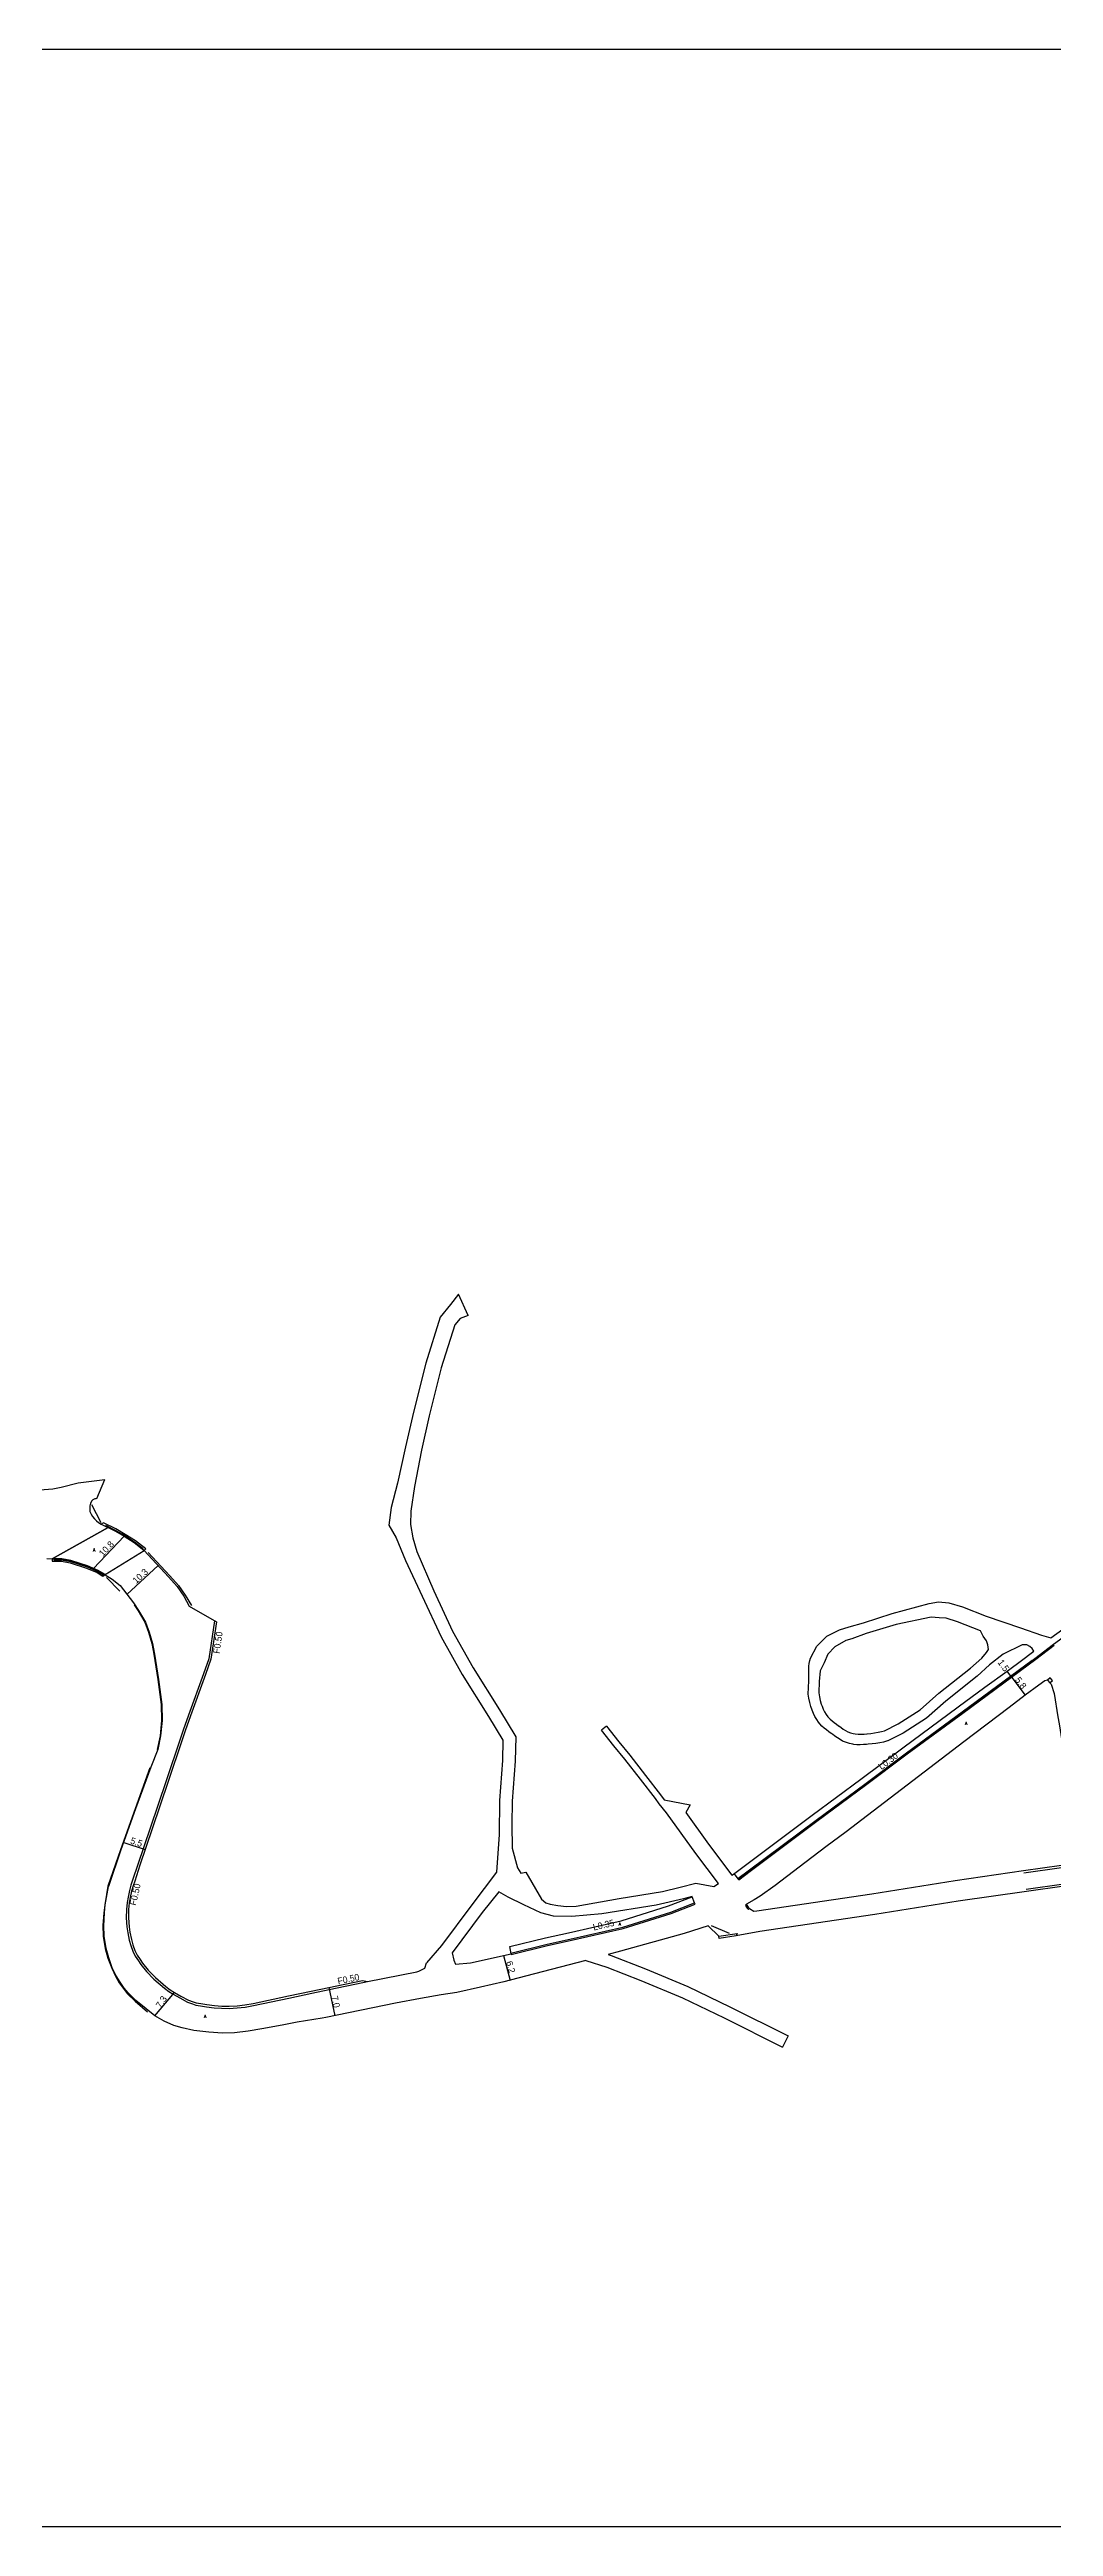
# Model space of a CAD drawing. Header units: metres. Extents: x -27200 to -24000, y -87000 to -85800.
# Drawn here: x -25414 to -25171, y -87000 to -86400 of the extents above; entities that cross this region are included whole.
import ezdxf

# ---------------------------------------------------------------- set-up
doc = ezdxf.new("R2010")
doc.units = ezdxf.units.M
doc.header["$LTSCALE"] = 2.5
for name, color, linetype in [('側溝・桝', 7, 'Continuous'), ('図郭', 7, 'Continuous'), ('幅員', 7, 'Continuous'), ('歩道・分離帯・安全施設', 7, 'Continuous'), ('舗装', 7, 'Continuous'), ('道路', 7, 'Continuous')]:
    doc.layers.add(name, color=color, linetype=linetype)
doc.styles.get("Standard").update_dxf_attribs({"font": ''})
doc.styles.add('YOKO_DECO', font='txt.shx', dxfattribs={"bigfont": 'extfont.shx'})
doc.styles.get('Standard').set_extended_font_data('@MS PGothic')

msp = doc.modelspace()

# ---------------------------------------------------------------- linework, layer by layer
at = {"layer": '側溝・桝'}
for points in [[(-25374, -86780.59), (-25375.39, -86789.82), (-25376.71, -86793.45), (-25380.32, -86803.44), (-25381.6, -86807.12), (-25382.34, -86809.27), (-25385.75, -86819.38), (-25389.61, -86830.83), (-25392.58, -86839.66), (-25393.85, -86843.48)], [(-25247.24, -86843.16), (-25247.07, -86843.39), (-25244.31, -86841.29), (-25228.16, -86829.19), (-25216.36, -86820.46), (-25206.24, -86812.88), (-25192.79, -86802.96), (-25175.13, -86789.94), (-25170.67, -86786.48)], [(-25393.85, -86843.48), (-25394.26, -86844.67), (-25394.6, -86845.98), (-25394.95, -86847.55), (-25395.19, -86848.84), (-25395.34, -86850.56), (-25395.38, -86852.55), (-25395.22, -86854.77), (-25395.03, -86856.17), (-25394.66, -86857.97), (-25394.29, -86859.3), (-25393.78, -86860.68), (-25393.2, -86861.87), (-25392.47, -86862.98), (-25391.88, -86863.85), (-25390.49, -86865.56), (-25388.69, -86867.42), (-25386.14, -86869.61), (-25385.05, -86870.4), (-25384.02, -86871.08), (-25382.46, -86871.98), (-25380.56, -86873), (-25379.35, -86873.43), (-25378.55, -86873.69), (-25377.44, -86873.87), (-25376, -86874.13), (-25374.08, -86874.35), (-25372.3, -86874.49), (-25370.5, -86874.5), (-25368.51, -86874.4), (-25366.61, -86874.2), (-25364.59, -86873.84), (-25356.01, -86871.99), (-25350.49, -86870.83)], [(-25302.18, -86861.32), (-25302.14, -86861.44), (-25293.41, -86859.31), (-25287.89, -86858.04), (-25275.05, -86855.15), (-25263.43, -86851.48), (-25257.62, -86849.25), (-25257.74, -86848.93)], [(-25245.17, -86849.28), (-25245.45, -86849.46), (-25245.38, -86849.66), (-25245.24, -86849.93), (-25245.05, -86850.21), (-25244.71, -86850.56)], [(-25244.71, -86850.56), (-25244.56, -86850.25)], [(-25251.9, -86857.04), (-25247.46, -86856.36)], [(-25247.46, -86856.36), (-25247.72, -86856.91)], [(-25338.12, -86868.22), (-25336.94, -86867.97)], [(-25350.49, -86870.83), (-25346.23, -86869.93), (-25338.12, -86868.22)]]:
    msp.add_lwpolyline(points, dxfattribs=at)
at = {"layer": '側溝・桝', "flags": 128}
msp.add_lwpolyline([(-25171.69, -86795.68), (-25171.04, -86795.05), (-25171.66, -86794.4), (-25172.31, -86795.03)], close=True, dxfattribs=at)
for points in [[(-25177.99, -86841.7), (-25168.85, -86840.4), (-25163.89, -86839.7)], [(-25177.43, -86845.66), (-25168.29, -86844.36), (-25162.75, -86843.57)]]:
    msp.add_lwpolyline(points, dxfattribs=at)
at = {"layer": '図郭'}
msp.add_lwpolyline([(-25600, -87000), (-24800, -87000), (-24800, -86400), (-25600, -86400)], close=True, dxfattribs=at)
at = {"layer": '幅員', "flags": 128}
for points in [[(-25395.89, -86760.11), (-25403.31, -86767.95)], [(-25395.24, -86774.22), (-25387.66, -86767.21)], [(-25396.02, -86834.29), (-25390.81, -86836.04)]]:
    msp.add_lwpolyline(points, dxfattribs=at)
at = {"layer": '幅員'}
for points in [[(-25181.16, -86794.03), (-25182.05, -86792.82)], [(-25181.16, -86794.03), (-25177.66, -86798.66)], [(-25304.05, -86861.72), (-25302.44, -86867.71)], [(-25388.47, -86876.28), (-25383.74, -86870.63)], [(-25346.34, -86869.42), (-25344.91, -86876.27)]]:
    msp.add_lwpolyline(points, dxfattribs=at)
at = {"layer": '歩道・分離帯・安全施設'}
for points in [[(-25401.48, -86756.88), (-25403.7, -86752.55)], [(-25400.44, -86757.48), (-25398.07, -86758.64), (-25395.78, -86759.94), (-25393.37, -86761.48), (-25391.28, -86763.12)], [(-25412.97, -86765.83), (-25411.04, -86765.87), (-25408.89, -86766.24), (-25404.9, -86767.56), (-25402.27, -86768.64), (-25400.89, -86769.49)], [(-25390.1, -86764.06), (-25384.87, -86769.71), (-25382.77, -86772.08), (-25381.15, -86774.44), (-25379.63, -86776.89)], [(-25400.18, -86770.13), (-25396.98, -86773.44)], [(-25393.47, -86776.78), (-25392.51, -86778.19), (-25390.88, -86780.97), (-25390, -86783.38), (-25389.18, -86786.15), (-25388.71, -86788.7), (-25387.74, -86794.85), (-25386.91, -86800.88), (-25386.85, -86804.74), (-25387.2, -86808.5), (-25387.89, -86811.79)], [(-25248.18, -86841.92), (-25247.24, -86843.16), (-25244.48, -86841.06), (-25228.33, -86828.97), (-25216.53, -86820.23), (-25206.41, -86812.65), (-25192.96, -86802.74), (-25175.31, -86789.71), (-25170.84, -86786.25), (-25167.63, -86783.94)], [(-25248.18, -86841.92), (-25247.24, -86843.16), (-25244.48, -86841.06), (-25228.33, -86828.97), (-25216.53, -86820.23), (-25206.41, -86812.65), (-25192.96, -86802.74), (-25175.31, -86789.71), (-25170.84, -86786.25), (-25167.63, -86783.94)], [(-25175.99, -86790.21), (-25192.96, -86802.74), (-25206.41, -86812.65), (-25216.53, -86820.23), (-25228.33, -86828.97), (-25244.48, -86841.06), (-25247.24, -86843.16)], [(-25389.66, -86816.23), (-25393.27, -86826.14), (-25396.81, -86836.06), (-25399.87, -86844.92)], [(-25399.87, -86844.92), (-25400.61, -86849.41), (-25400.84, -86851.33), (-25401.05, -86854.44), (-25400.98, -86857), (-25400.5, -86860.02), (-25399.83, -86862.32), (-25398.93, -86864.79), (-25398.01, -86866.71), (-25397.09, -86868.28), (-25396.09, -86869.7), (-25395.15, -86870.9), (-25393.26, -86872.79), (-25390.29, -86875.32)], [(-25302.22, -86861.12), (-25293.49, -86858.98), (-25287.96, -86857.71), (-25275.14, -86854.82), (-25263.54, -86851.16), (-25257.74, -86848.93), (-25258.31, -86847.45)], [(-25302.22, -86861.12), (-25293.49, -86858.98), (-25287.96, -86857.71), (-25275.14, -86854.82), (-25263.54, -86851.16), (-25257.74, -86848.93), (-25258.31, -86847.45)], [(-25253.75, -86854.39), (-25249.41, -86856.29)]]:
    msp.add_lwpolyline(points, dxfattribs=at)
at = {"layer": '舗装'}
for points in [[(-25413.34, -86765.57), (-25399.78, -86758.02)], [(-25400.51, -86769.43), (-25391.03, -86763.57)]]:
    msp.add_lwpolyline(points, dxfattribs=at)
at = {"layer": '道路', "flags": 128}
for points in [[(-25314.96, -86701.52), (-25316.89, -86704.02), (-25319.34, -86707.04), (-25322.88, -86718.24), (-25325.86, -86730.06), (-25327.79, -86738.48), (-25329.73, -86747.29), (-25331.26, -86753.15), (-25331.79, -86757.44), (-25329.99, -86760.55), (-25327.73, -86766), (-25323.69, -86774.68), (-25319.11, -86784.53), (-25314.02, -86793.61), (-25307.66, -86803.76), (-25304.18, -86809.54), (-25304.28, -86814.43), (-25305.03, -86824.16), (-25305.09, -86832.41), (-25305.71, -86841.5), (-25311.67, -86849.38), (-25319.03, -86859.3), (-25322.7, -86863.47)], [(-25312.59, -86706.69), (-25314.96, -86701.52)], [(-25175.6, -86787.97), (-25175.96, -86787.31), (-25176.55, -86786.81), (-25177.31, -86786.41), (-25178.39, -86786.46), (-25183.01, -86788.66), (-25186.33, -86791.32), (-25189.33, -86794.05), (-25196.94, -86800.06), (-25201.58, -86804.24), (-25207.21, -86807.8), (-25210.98, -86809.7), (-25211.07, -86809.72), (-25211.98, -86809.98), (-25212.9, -86810.17), (-25213.84, -86810.31), (-25214.78, -86810.42), (-25215.72, -86810.52), (-25216.08, -86810.55), (-25216.86, -86810.61), (-25217.64, -86810.65), (-25218.42, -86810.64), (-25219.19, -86810.57), (-25219.44, -86810.53), (-25220.22, -86810.36), (-25220.98, -86810.12), (-25221.72, -86809.82), (-25221.89, -86809.74), (-25222.53, -86809.38), (-25223.15, -86808.97), (-25223.75, -86808.54), (-25224.35, -86808.1), (-25224.64, -86807.89), (-25225.22, -86807.48), (-25225.8, -86807.05), (-25226.37, -86806.6), (-25226.9, -86806.13), (-25227.38, -86805.61), (-25227.71, -86805.2), (-25228.18, -86804.51), (-25228.59, -86803.79), (-25228.96, -86803.04), (-25229.28, -86802.28), (-25229.61, -86801.36), (-25229.88, -86800.37), (-25230.08, -86799.37), (-25230.21, -86798.36), (-25230.11, -86795.14), (-25230.11, -86792.06), (-25230.07, -86791.6), (-25229.98, -86790.93), (-25229.85, -86790.27), (-25229.67, -86789.63), (-25228.14, -86786.8), (-25225.76, -86784.37), (-25222.64, -86782.82), (-25220.3, -86782.05), (-25216.85, -86781.1), (-25209.93, -86778.85), (-25200.9, -86776.46), (-25198.7, -86776.05), (-25196.14, -86776.23), (-25192.86, -86777.26), (-25187.11, -86779.46), (-25178.84, -86782.28), (-25173.76, -86784.07), (-25171.47, -86784.78)], [(-25172.31, -86795.03), (-25171.69, -86795.68), (-25171.4, -86795.97), (-25170.64, -86798.19), (-25169.74, -86803.91), (-25169.48, -86805.57), (-25167.76, -86816.36), (-25164.36, -86836.8), (-25163.96, -86839.2)], [(-25279.1, -86806.15), (-25280.29, -86807.08)], [(-25279.1, -86806.15), (-25276.11, -86809.95), (-25273.44, -86813.19), (-25269.63, -86818.08), (-25266, -86822.78), (-25265.14, -86824), (-25258.81, -86825.18), (-25259.9, -86827.03), (-25254.36, -86834.71), (-25248.72, -86842.26)], [(-25163.96, -86839.2), (-25168.92, -86839.91), (-25178.06, -86841.21), (-25194.64, -86843.57), (-25214.85, -86846.83), (-25242.71, -86850.96), (-25243.41, -86851.02), (-25244.42, -86850.39), (-25244.56, -86850.25)], [(-25305.2, -86846.23), (-25309.21, -86851.24), (-25316.47, -86861.02), (-25316.08, -86862.83)], [(-25284.13, -86862.89), (-25278.98, -86864.5), (-25270.8, -86867.73), (-25260.65, -86871.94), (-25250.58, -86876.78), (-25236.47, -86883.87)], [(-25235.12, -86881.18), (-25236.47, -86883.87)]]:
    msp.add_lwpolyline(points, dxfattribs=at)
at = {"layer": '道路'}
for points in [[(-25312.59, -86706.69), (-25314.53, -86707.37), (-25315.81, -86708.94), (-25319.09, -86719.32), (-25322.03, -86730.98), (-25323.93, -86739.29), (-25325.61, -86748.1), (-25326.46, -86754.07), (-25326.56, -86757.25), (-25325.98, -86760.53), (-25325.02, -86763.81), (-25320.9, -86773.38), (-25316.36, -86783.12), (-25311.36, -86792.03), (-25305.03, -86802.15), (-25301.08, -86808.71), (-25301.19, -86814.58), (-25301.94, -86824.29), (-25301.98, -86829.93), (-25301.92, -86835.69), (-25300.62, -86840.45), (-25299.84, -86841.78), (-25298.6, -86841.53), (-25294.83, -86848.04), (-25293.78, -86848.92), (-25292.69, -86849.29), (-25290.85, -86849.6), (-25288.77, -86849.86), (-25286.42, -86849.71), (-25276.01, -86847.87), (-25265.53, -86846.18), (-25261.28, -86845.13)], [(-25440.64, -86758.87), (-25439.84, -86758.9), (-25439.59, -86758.57), (-25436.73, -86756.42), (-25434.46, -86754.95), (-25431.3, -86753.21), (-25427.48, -86751.53), (-25423.72, -86750.28), (-25420.51, -86749.49), (-25417.37, -86748.96), (-25413.14, -86748.61), (-25411.17, -86748.27), (-25407.01, -86747.18), (-25400.56, -86746.38)], [(-25402.55, -86751.03), (-25400.56, -86746.38)], [(-25402.55, -86751.03), (-25402.78, -86751.04), (-25403.02, -86751.08), (-25403.16, -86751.13), (-25403.31, -86751.2), (-25403.49, -86751.32), (-25403.64, -86751.45), (-25403.8, -86751.63), (-25403.91, -86751.84), (-25404.02, -86752.14), (-25404.19, -86752.76), (-25404.25, -86753.35), (-25404.19, -86754.11), (-25403.89, -86754.82), (-25403.57, -86755.36), (-25403.11, -86755.95), (-25402.62, -86756.43), (-25402.09, -86756.84), (-25401.44, -86757.21)], [(-25401.44, -86757.21), (-25398.17, -86758.82), (-25395.89, -86760.11), (-25393.48, -86761.64), (-25391.03, -86763.57), (-25385.13, -86769.95), (-25383.05, -86772.29), (-25381.45, -86774.62), (-25380.15, -86777.07), (-25373.52, -86780.87), (-25374.88, -86789.95), (-25376.22, -86793.63), (-25379.83, -86803.62), (-25381.1, -86807.29)], [(-25414.61, -86765.55), (-25411.01, -86765.62), (-25408.83, -86766), (-25404.81, -86767.33), (-25402.16, -86768.42), (-25398.78, -86770.5), (-25396.89, -86772.09), (-25393.66, -86776.26), (-25392.4, -86778.12), (-25390.77, -86780.91), (-25389.87, -86783.34), (-25389.06, -86786.12), (-25388.58, -86788.68), (-25387.62, -86794.84), (-25386.78, -86800.87), (-25386.72, -86804.74), (-25387.07, -86808.52), (-25387.76, -86811.82), (-25389.46, -86816.09), (-25393.14, -86826.19), (-25396.67, -86836.1), (-25399.73, -86844.95)], [(-25171.47, -86784.78), (-25168.54, -86782.68)], [(-25187.43, -86796.72), (-25182.05, -86792.82), (-25178.29, -86789.98)], [(-25178.29, -86789.98), (-25176.25, -86788.47), (-25175.6, -86787.97)], [(-25172.31, -86795.03), (-25172.94, -86795.15), (-25174.34, -86796.21)], [(-25248.72, -86842.26), (-25248.3, -86842.01), (-25245.42, -86839.82), (-25229.26, -86827.72), (-25217.46, -86818.98), (-25207.34, -86811.4), (-25193.89, -86801.48), (-25187.43, -86796.72)], [(-25181.54, -86801.65), (-25192.54, -86809.97), (-25210.37, -86823.59), (-25215.84, -86827.79), (-25221.04, -86831.73), (-25225.98, -86835.37), (-25232.43, -86840.33), (-25238.25, -86844.77), (-25241.89, -86847.29), (-25243.29, -86848.24), (-25245.17, -86849.28), (-25245.08, -86849.53), (-25244.96, -86849.77), (-25244.8, -86850.01), (-25244.56, -86850.25)], [(-25174.34, -86796.21), (-25177.66, -86798.66), (-25181.54, -86801.65)], [(-25381.1, -86807.29), (-25381.85, -86809.44), (-25385.26, -86819.54), (-25389.11, -86831), (-25392.09, -86839.83), (-25393.35, -86843.65)], [(-25251.99, -86844.26), (-25257.44, -86836.97), (-25264.54, -86827.12), (-25266.37, -86824.94), (-25267.22, -86823.67), (-25270.82, -86819.01), (-25274.62, -86814.14), (-25277.3, -86810.9), (-25280.29, -86807.08)], [(-25393.35, -86843.65), (-25393.75, -86844.83), (-25394.09, -86846.1), (-25394.43, -86847.66), (-25394.66, -86848.91), (-25394.82, -86850.59), (-25394.85, -86852.54), (-25394.7, -86854.72), (-25394.51, -86856.08), (-25394.15, -86857.84), (-25393.78, -86859.14), (-25393.29, -86860.47), (-25392.74, -86861.61), (-25392.03, -86862.69), (-25391.46, -86863.54), (-25390.09, -86865.21), (-25388.33, -86867.04), (-25385.82, -86869.2), (-25384.75, -86869.97), (-25383.74, -86870.63), (-25382.2, -86871.52), (-25380.34, -86872.51), (-25379.18, -86872.93), (-25378.43, -86873.18), (-25377.35, -86873.35), (-25375.92, -86873.6), (-25374.03, -86873.83), (-25372.28, -86873.97), (-25370.51, -86873.97), (-25368.55, -86873.88), (-25366.68, -86873.68), (-25364.69, -86873.32), (-25356.12, -86871.47), (-25350.6, -86870.32)], [(-25284.13, -86862.89), (-25298.71, -86866.7), (-25303.92, -86868.1), (-25309.6, -86869.38), (-25315.37, -86870.62), (-25319.16, -86871.22), (-25324.13, -86872.11), (-25330.16, -86873.22), (-25347.1, -86876.71), (-25347.97, -86876.9), (-25354.02, -86877.88), (-25357.6, -86878.59), (-25362.59, -86879.45), (-25365.91, -86880.03), (-25369.18, -86880.46), (-25372.11, -86880.51), (-25375.4, -86880.26), (-25379.01, -86879.88), (-25381.82, -86879.25), (-25383.88, -86878.64), (-25386.24, -86877.61), (-25388.47, -86876.28), (-25390.61, -86874.65), (-25393.1, -86872.61), (-25394.96, -86870.76), (-25395.92, -86869.6), (-25396.91, -86868.15), (-25397.85, -86866.63), (-25398.77, -86864.69), (-25399.65, -86862.27), (-25400.29, -86860), (-25400.77, -86857.01), (-25400.84, -86854.48), (-25400.68, -86851.35), (-25400.47, -86849.45), (-25399.73, -86844.95)], [(-25316.08, -86862.83), (-25315.69, -86863.78), (-25312.03, -86863.43), (-25302.18, -86861.32), (-25302.51, -86859.55), (-25293.85, -86857.44), (-25288.31, -86856.17), (-25275.55, -86853.29), (-25264.06, -86849.66), (-25258.31, -86847.45), (-25258.33, -86847.37), (-25260.43, -86848)], [(-25260.43, -86848), (-25267.03, -86849.53), (-25280.21, -86851.63), (-25287.45, -86852.28), (-25291.9, -86852.15), (-25295.01, -86851.33), (-25299.08, -86849.43), (-25302.89, -86847.53), (-25305.2, -86846.23)], [(-25261.28, -86845.13), (-25257.47, -86844.15), (-25253.09, -86844.95)], [(-25253.09, -86844.95), (-25251.99, -86844.26)], [(-25157.44, -86875.88), (-25158.89, -86867.4), (-25162.68, -86844.07), (-25168.22, -86844.86), (-25177.36, -86846.16), (-25193.9, -86848.52), (-25214.09, -86851.77), (-25241.98, -86855.91), (-25247.72, -86856.91)], [(-25247.72, -86856.91), (-25251.82, -86857.54), (-25251.9, -86857.04), (-25254.47, -86854.51), (-25260.29, -86856.35), (-25275.66, -86860.68), (-25278.65, -86861.46)], [(-25278.65, -86861.46), (-25277.98, -86861.67), (-25269.67, -86864.95), (-25259.42, -86869.2), (-25249.25, -86874.09), (-25235.12, -86881.18)], [(-25350.6, -86870.32), (-25346.34, -86869.42), (-25338.22, -86867.71)], [(-25338.22, -86867.71), (-25336.94, -86867.97), (-25325, -86865.64), (-25324.5, -86865.52), (-25323.06, -86864.73), (-25322.7, -86863.47)]]:
    msp.add_lwpolyline(points, dxfattribs=at)
for points in [[(-25413.34, -86765.57), (-25411.01, -86765.62), (-25408.83, -86766), (-25404.81, -86767.33), (-25402.16, -86768.42), (-25400.51, -86769.43), (-25391.03, -86763.57), (-25393.48, -86761.64), (-25395.89, -86760.11), (-25398.17, -86758.82), (-25399.78, -86758.02)], [(-25401.44, -86757.21), (-25398.17, -86758.82), (-25395.89, -86760.11), (-25393.48, -86761.64), (-25391.03, -86763.57), (-25390.69, -86763.2), (-25393.19, -86761.23), (-25395.63, -86759.68), (-25397.93, -86758.37), (-25400.9, -86756.92)], [(-25400.51, -86769.43), (-25402.16, -86768.42), (-25404.81, -86767.33), (-25408.83, -86766), (-25411.01, -86765.62), (-25413.34, -86765.57), (-25413.35, -86766.15), (-25411.07, -86766.2), (-25408.97, -86766.57), (-25405.01, -86767.88), (-25402.42, -86768.93), (-25401.07, -86769.77)]]:
    msp.add_lwpolyline(points, close=True, dxfattribs=at)
at = {"layer": '道路', "flags": 128}
msp.add_lwpolyline([(-25188.47, -86783.01), (-25194.11, -86780.86), (-25196.85, -86780), (-25198.48, -86779.88), (-25200.44, -86779.76), (-25208.92, -86781.52), (-25216.2, -86783.69), (-25219.65, -86784.99), (-25221.14, -86785.4), (-25223.8, -86786.95), (-25225.46, -86788.71), (-25226.4, -86790.82), (-25227.3, -86792.71), (-25227.57, -86795.31), (-25227.65, -86798.1), (-25227.53, -86799.02), (-25227.34, -86799.92), (-25227.07, -86800.81), (-25226.89, -86801.33), (-25226.6, -86802.01), (-25226.26, -86802.66), (-25225.88, -86803.29), (-25225.45, -86803.88), (-25225.4, -86803.93), (-25224.95, -86804.41), (-25224.46, -86804.84), (-25223.94, -86805.25), (-25223.4, -86805.64), (-25222.87, -86806.02), (-25222.84, -86806.04), (-25222.29, -86806.45), (-25221.74, -86806.84), (-25221.17, -86807.2), (-25220.64, -86807.48), (-25220.01, -86807.73), (-25219.36, -86807.92), (-25218.84, -86808.02), (-25218.13, -86808.08), (-25217.43, -86808.08), (-25216.72, -86808.04), (-25216.01, -86807.97), (-25215.96, -86807.97), (-25215.08, -86807.88), (-25214.2, -86807.77), (-25213.32, -86807.63), (-25212.46, -86807.44), (-25211.79, -86807.25), (-25208.46, -86805.58), (-25203.12, -86802.21), (-25198.59, -86798.11), (-25190.96, -86792.09), (-25188.18, -86789.7), (-25187.06, -86788.31), (-25186.61, -86787.54), (-25186.74, -86786.42), (-25187.06, -86785.43), (-25187.87, -86784.31)], close=True, dxfattribs=at)

# ---------------------------------------------------------------- texts
at = {"layer": '側溝・桝'}
for s, rotation, p in [('F0.50', 81.47927, (-25372.81, -86788.66)), ('L0.30', 37, (-25212.49, -86816.79)), ('F0.50', 77, (-25393.08, -86849.69)), ('L0.35', 13, (-25282.16, -86855.66)), ('F0.50', 12, (-25344.05, -86868.73))]:
    msp.add_text(s, height=1.6, rotation=rotation, dxfattribs=at).set_placement(p)
at = {"layer": '幅員'}
for s, rotation, p in [('10.8', 46.57347, (-25401.02, -86765.17)), ('10.3', 42.75207, (-25392.95, -86771.75)), ('1.5', 306, (-25184.44, -86790.73)), ('5.8', 307, (-25180.25, -86794.99)), ('5.5', 341.36319, (-25394.55, -86834.52)), ('6.2', 285, (-25303.43, -86863.28)), ('7.3', 57, (-25387.02, -86874.59)), ('7.0', 282, (-25345.76, -86871.63))]:
    msp.add_text(s, height=1.6, rotation=rotation, dxfattribs=at).set_placement(p)
at = {"layer": '舗装', "style": 'YOKO_DECO'}
for p in [(-25403.44, -86763.8, 746.43), (-25192.27, -86805.82, 751.92), (-25276.16, -86854.45, 754.22), (-25376.57, -86876.83, 753.42)]:
    msp.add_text('A', height=0.75, dxfattribs=at).set_placement(p)

doc.saveas('drawing.dxf')
